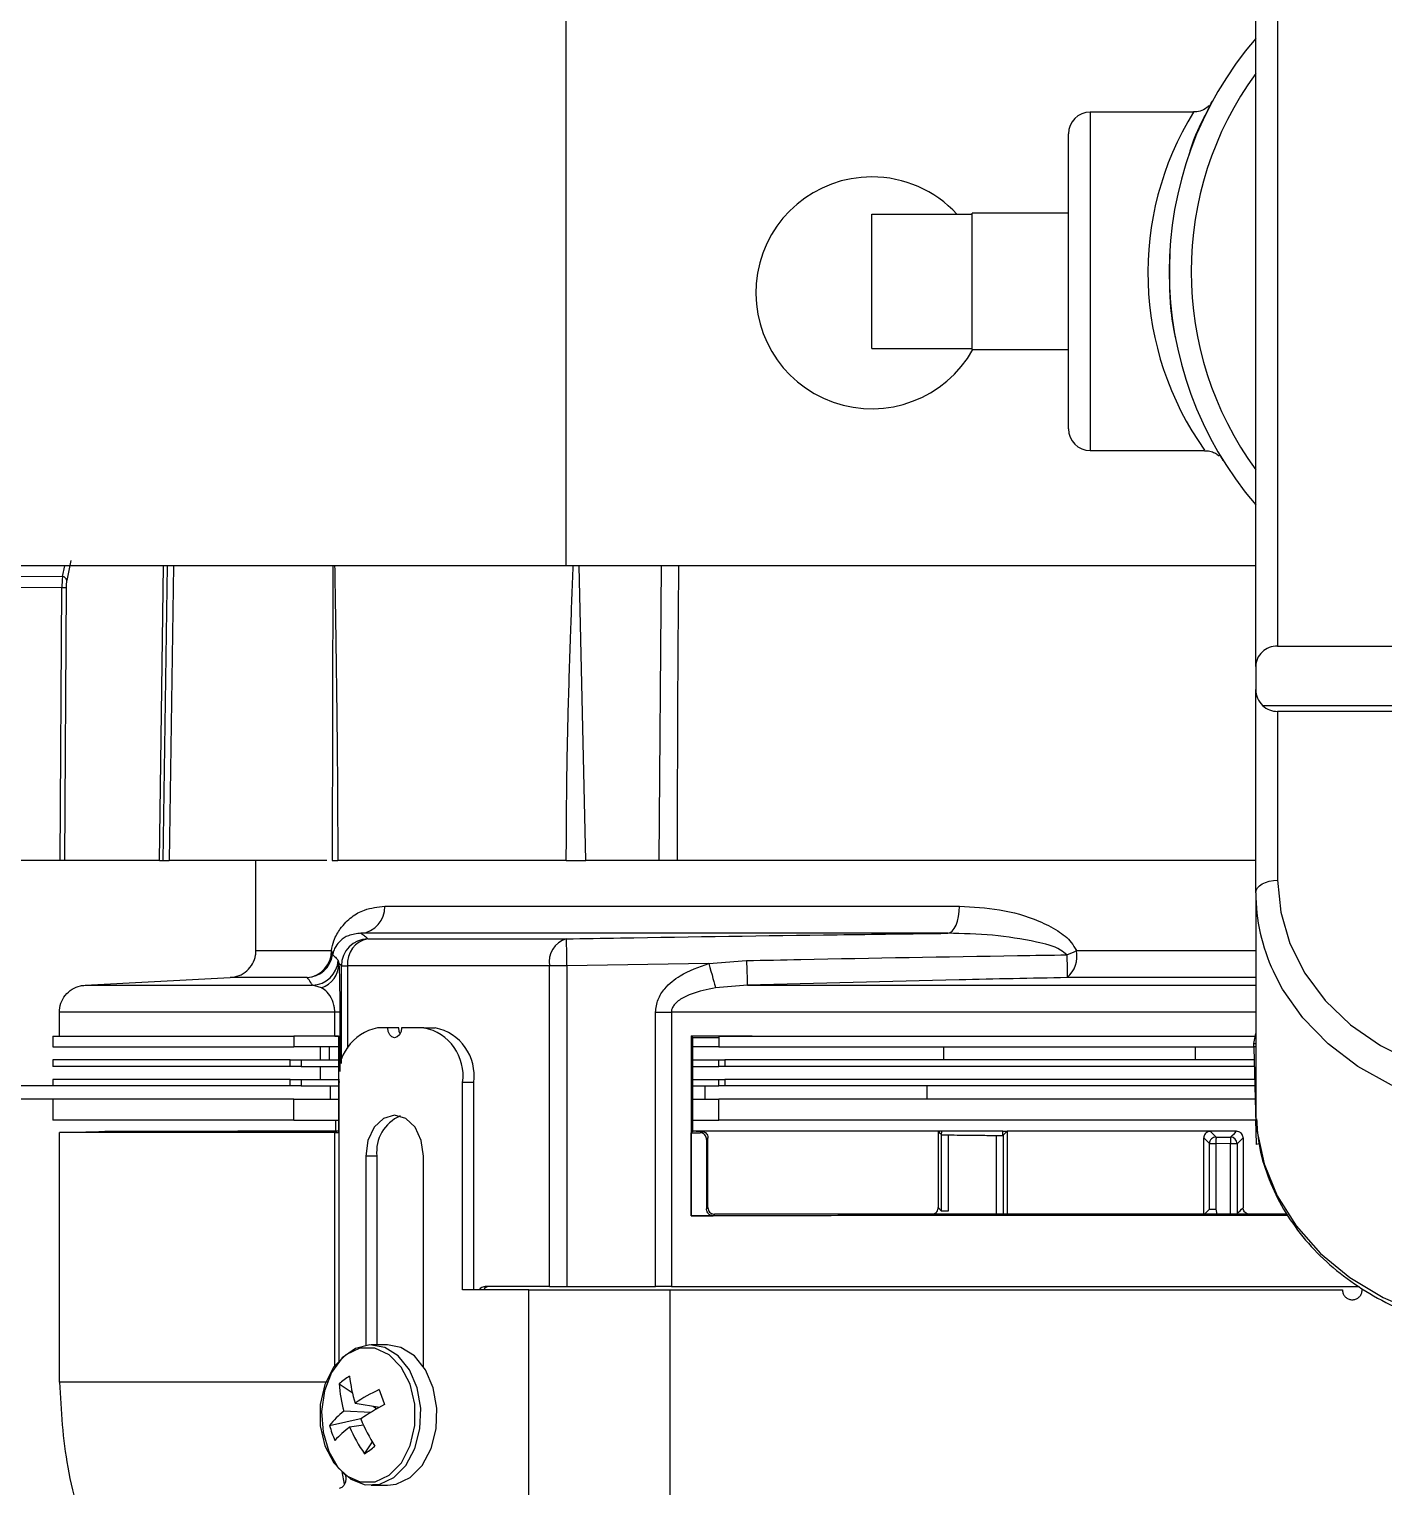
# Model space of a CAD drawing. Extents: x 17.1 to 113.1, y 3.8 to 84.5.
# Drawn here: x 50.531 to 53.632, y 69.521 to 72.859 of the extents above; entities that cross this region are included whole.
import ezdxf

# ---------------------------------------------------------------- set-up
doc = ezdxf.new("R2010")
doc.units = 0
doc.header["$MEASUREMENT"] = 0
doc.layers.add('OBJECT', color=7, linetype='CONTINUOUS')

msp = doc.modelspace()

# ---------------------------------------------------------------- linework, layer by layer
at = {"layer": 'OBJECT'}
for p, q in [((53.3387, 71.4), (53.3387, 73.2832)), ((53.3887, 73.2832), (53.3887, 71.4469)), ((51.7597, 71.6307), (51.7597, 72.8807)), ((53.1964, 72.6695), (52.9597, 72.6695)), ((52.9597, 72.6695), (52.9597, 71.8945)), ((52.9097, 71.9445), (52.9097, 72.6195)), ((52.4597, 72.128), (52.4597, 72.436)), ((52.4597, 72.436), (52.6897, 72.436)), ((52.9097, 72.438), (52.6897, 72.438)), ((52.6897, 72.436), (52.6897, 72.438)), ((52.6897, 72.3069), (52.6897, 72.436)), ((52.6897, 72.2571), (52.6897, 72.3069)), ((52.6897, 72.128), (52.6897, 72.2571)), ((52.4597, 72.128), (52.6897, 72.128)), ((52.6897, 72.126), (52.6897, 72.128)), ((52.6897, 72.126), (52.9097, 72.126)), ((52.9597, 71.8945), (53.2214, 71.8945)), ((50.6259, 71.6426), (50.6166, 71.5971)), ((51.7597, 71.6307), (50.0717, 71.6307)), ((50.2892, 71.6075), (50.6069, 71.6058)), ((50.6069, 71.6058), (50.612, 71.6307)), ((50.8287, 70.9557), (50.8381, 71.6307)), ((50.8376, 70.9557), (50.847, 71.6307)), ((50.8608, 71.6307), (50.8514, 70.9557)), ((51.2262, 71.6307), (51.2242, 70.9557)), ((53.3387, 71.6307), (51.7597, 71.6307)), ((51.8048, 70.9557), (51.7899, 71.6307)), ((51.9772, 71.6307), (51.9725, 70.9557)), ((50.6056, 71.58), (50.2889, 71.5816)), ((50.6017, 70.9557), (50.6056, 71.58)), ((50.6153, 71.5799), (50.6114, 70.9557)), ((53.3887, 71.4469), (53.7437, 71.4469)), ((53.3387, 71.4), (53.3387, 71.3472)), ((53.3387, 70.8818), (53.3387, 71.3472)), ((53.3545, 71.3108), (54.5649, 71.3108)), ((54.5307, 71.2972), (53.3887, 71.2972)), ((53.3887, 71.2972), (53.3887, 70.9105)), ((50.6017, 70.9557), (50.2889, 70.9557)), ((50.8287, 70.9557), (50.6114, 70.9557)), ((50.8376, 70.9557), (50.8514, 70.9557)), ((51.2122, 70.9557), (50.8514, 70.9557)), ((51.0498, 70.7494), (51.0498, 70.9557)), ((51.7603, 70.9557), (51.2371, 70.9557)), ((51.9725, 70.9557), (51.8048, 70.9557)), ((53.3387, 70.9557), (52.0142, 70.9557)), ((53.3387, 70.8818), (53.3387, 70.7562)), ((51.3446, 70.851), (52.6605, 70.851)), ((52.6336, 70.789), (51.2903, 70.789)), ((51.3062, 70.7765), (51.7602, 70.7765)), ((51.0498, 70.7494), (51.2225, 70.7494)), ((52.9281, 70.7494), (53.3387, 70.7494)), ((53.3387, 70.7562), (53.3387, 70.3862)), ((51.2383, 70.7265), (51.2397, 70.7197)), ((51.2455, 70.7145), (51.2397, 70.7197)), ((51.2455, 70.7145), (51.2598, 70.7145)), ((51.2455, 70.4909), (51.2455, 70.7145)), ((51.7217, 70.7145), (51.2598, 70.7145)), ((51.2598, 70.7145), (51.2598, 70.5263)), ((51.7612, 70.7145), (51.7217, 70.7145)), ((51.7217, 69.9806), (51.7217, 70.7145)), ((52.0868, 70.7197), (51.7612, 70.7145)), ((51.7612, 70.7145), (51.7612, 69.9806)), ((52.0868, 70.7197), (52.1731, 70.7265)), ((50.6585, 70.6701), (50.991, 70.6875)), ((50.6585, 70.6701), (51.1793, 70.6701)), ((51.1672, 70.6875), (50.991, 70.6875)), ((51.2002, 70.6639), (51.1793, 70.6701)), ((52.1748, 70.6701), (52.1019, 70.6639)), ((52.1748, 70.6701), (53.3387, 70.6701)), ((53.3387, 70.6875), (52.9073, 70.6875)), ((51.2302, 70.6082), (50.5998, 70.6082)), ((50.5998, 70.5533), (50.5998, 70.6082)), ((51.2418, 70.6082), (51.2302, 70.6082)), ((51.2302, 70.5533), (51.2302, 70.6082)), ((51.2418, 70.6082), (51.2418, 70.4728)), ((51.9646, 70.6082), (52.0008, 70.6082)), ((51.9646, 69.9806), (51.9646, 70.6082)), ((52.0008, 70.6082), (52.0008, 69.9806)), ((53.3387, 70.6082), (52.0008, 70.6082)), ((51.3514, 70.5725), (51.3284, 70.5725)), ((51.3768, 70.5725), (51.3514, 70.5725)), ((51.4345, 70.5725), (51.3832, 70.5725)), ((51.4345, 70.5725), (51.4599, 70.5725)), ((50.5847, 70.5533), (50.5847, 70.5293)), ((50.5847, 70.5533), (51.1369, 70.5533)), ((51.1369, 70.5533), (51.1369, 70.5293)), ((51.1549, 70.5533), (51.1369, 70.5533)), ((51.2302, 70.5533), (51.1549, 70.5533)), ((51.2302, 70.5533), (51.2389, 70.5533)), ((51.2389, 70.5533), (51.2302, 70.5533)), ((51.2389, 70.5543), (51.2389, 70.3319)), ((52.0464, 70.554), (52.0497, 70.5506)), ((52.0464, 70.554), (52.0464, 70.1422)), ((52.0493, 70.5506), (52.0497, 70.5506)), ((52.0493, 70.5506), (52.0493, 70.3356)), ((52.0497, 70.5506), (52.1097, 70.5506)), ((52.1097, 70.5533), (52.1097, 70.5293)), ((52.1097, 70.5533), (53.3373, 70.5533)), ((53.3347, 70.5365), (53.3387, 70.5596)), ((53.3347, 70.5309), (53.3347, 70.5361)), ((50.5847, 70.5293), (51.1369, 70.5293)), ((50.5847, 70.4993), (50.5847, 70.4844)), ((51.128, 70.4993), (50.5847, 70.4993)), ((51.128, 70.4844), (51.128, 70.4993)), ((51.128, 70.4993), (51.1532, 70.4993)), ((51.2389, 70.5293), (51.1369, 70.5293)), ((51.1532, 70.4993), (51.1532, 70.4844)), ((51.1532, 70.4993), (51.2389, 70.4993)), ((51.1969, 70.5293), (51.1969, 70.4993)), ((51.2179, 70.4993), (51.2179, 70.5293)), ((52.1097, 70.5293), (52.0493, 70.5293)), ((52.0493, 70.4993), (52.1097, 70.4993)), ((52.1097, 70.5293), (53.3347, 70.5293)), ((52.1097, 70.4844), (52.1097, 70.4993)), ((52.1097, 70.4993), (52.1234, 70.4993)), ((52.1234, 70.4993), (52.1234, 70.4844)), ((53.3355, 70.4993), (52.1234, 70.4993)), ((52.6249, 70.4993), (52.6249, 70.5293)), ((53.2005, 70.4993), (53.2005, 70.5293)), ((53.3387, 70.5293), (53.3347, 70.5293)), ((53.3394, 70.3516), (53.3348, 70.5278)), ((51.128, 70.4844), (50.5847, 70.4844)), ((51.1532, 70.4844), (51.128, 70.4844)), ((51.1532, 70.4844), (51.2389, 70.4844)), ((51.1969, 70.4844), (51.1969, 70.4544)), ((52.0493, 70.4844), (52.1097, 70.4844)), ((52.1234, 70.4844), (52.1097, 70.4844)), ((53.3359, 70.4844), (52.1234, 70.4844)), ((50.6162, 70.4395), (50.4347, 70.4395)), ((50.5847, 70.4544), (50.5847, 70.4395)), ((51.128, 70.4544), (50.5847, 70.4544)), ((51.128, 70.4395), (50.6162, 70.4395)), ((51.128, 70.4395), (51.128, 70.4544)), ((51.128, 70.4544), (51.1532, 70.4544)), ((51.1532, 70.4395), (51.128, 70.4395)), ((51.1532, 70.4544), (51.1532, 70.4395)), ((51.1532, 70.4544), (51.2389, 70.4544)), ((51.1532, 70.4395), (51.2389, 70.4395)), ((51.2207, 70.4095), (51.2207, 70.4395)), ((51.24, 69.8086), (51.24, 70.4475)), ((51.5228, 69.9725), (51.5228, 70.4475)), ((51.5483, 70.4475), (51.5228, 70.4475)), ((51.5483, 69.9725), (51.5483, 70.4475)), ((52.0493, 70.4544), (52.1097, 70.4544)), ((52.0493, 70.4395), (52.1097, 70.4395)), ((52.0783, 70.4095), (52.0783, 70.4395)), ((52.1097, 70.4395), (52.1097, 70.4544)), ((52.1097, 70.4544), (52.1234, 70.4544)), ((52.1234, 70.4395), (52.1097, 70.4395)), ((52.1234, 70.4544), (52.1234, 70.4395)), ((53.3367, 70.4544), (52.1234, 70.4544)), ((53.3371, 70.4395), (52.1234, 70.4395)), ((52.5866, 70.4095), (52.5866, 70.4395)), ((50.6162, 70.4095), (50.4347, 70.4095)), ((50.5847, 70.4095), (50.5847, 70.3615)), ((51.1369, 70.4095), (50.6162, 70.4095)), ((51.1369, 70.3615), (51.1369, 70.4095)), ((51.1369, 70.4095), (51.2389, 70.4095)), ((52.0493, 70.4095), (52.1097, 70.4095)), ((52.1097, 70.3615), (52.1097, 70.4095)), ((53.3379, 70.4095), (52.1097, 70.4095)), ((53.3387, 70.3862), (53.3393, 70.3648)), ((51.1369, 70.3615), (50.5847, 70.3615)), ((51.2302, 70.3328), (50.5998, 70.3328)), ((50.5998, 69.7615), (50.5998, 70.3328)), ((50.7037, 70.3356), (51.0087, 70.3356)), ((51.0097, 70.3356), (51.0087, 70.3356)), ((51.2389, 70.3356), (51.0097, 70.3356)), ((51.1369, 70.3615), (51.2389, 70.3615)), ((51.2302, 70.3328), (51.2389, 70.3328)), ((51.2302, 70.3328), (51.2389, 70.3328)), ((51.2302, 69.7954), (51.2302, 70.3328)), ((51.2326, 70.3356), (51.2326, 70.3615)), ((52.0465, 70.1423), (52.0465, 70.3323)), ((52.0493, 70.3615), (52.1097, 70.3615)), ((52.0497, 70.3356), (52.0493, 70.3356)), ((52.0497, 70.3356), (52.0497, 70.3356)), ((52.0497, 70.3356), (52.0508, 70.3356)), ((52.0697, 70.3356), (52.0508, 70.3356)), ((52.0665, 70.3323), (52.0697, 70.3355)), ((52.0847, 70.3356), (52.0697, 70.3356)), ((52.0697, 70.3355), (52.0697, 70.3356)), ((52.0697, 70.3355), (52.0697, 70.3355)), ((52.6118, 70.3356), (52.0847, 70.3356)), ((53.3391, 70.3615), (52.1097, 70.3615)), ((52.6118, 70.3356), (52.6118, 70.1608)), ((52.6197, 70.3356), (52.6118, 70.3356)), ((52.6196, 70.3279), (52.6197, 70.3356)), ((52.7597, 70.3356), (52.6197, 70.3356)), ((52.7596, 70.3263), (52.7597, 70.3356)), ((52.7597, 70.3356), (52.7694, 70.3356)), ((53.2197, 70.3356), (52.7694, 70.3356)), ((52.7694, 70.3356), (52.7694, 70.1456)), ((53.2347, 70.3356), (53.2197, 70.3356)), ((53.2947, 70.3356), (53.2947, 70.3356)), ((53.3379, 70.3615), (53.3394, 70.3067)), ((52.0847, 70.3203), (52.0815, 70.3171)), ((52.0815, 70.3171), (52.0815, 70.1576)), ((52.0847, 70.3203), (52.0847, 70.3209)), ((52.0847, 70.3209), (52.0847, 70.3208)), ((52.0847, 70.1609), (52.0847, 70.3203)), ((52.6193, 70.1531), (52.6193, 70.328)), ((52.6193, 70.328), (52.6196, 70.3279)), ((52.6343, 70.3274), (52.6343, 70.1531)), ((52.7451, 70.1456), (52.7451, 70.3262)), ((52.7596, 70.3263), (52.7601, 70.3264)), ((52.7601, 70.3264), (52.7601, 70.1456)), ((53.2197, 70.1456), (53.2197, 70.3205)), ((53.2327, 70.3075), (53.2477, 70.3075)), ((53.2327, 70.1571), (53.2327, 70.3075)), ((53.2813, 70.3073), (53.2477, 70.3075)), ((53.2477, 70.3075), (53.2477, 70.1571)), ((53.2962, 70.3073), (53.2813, 70.3073)), ((53.2813, 70.1471), (53.2813, 70.3073)), ((53.3097, 70.3207), (53.2962, 70.3073)), ((53.2962, 70.3073), (53.2962, 70.1471)), ((53.3097, 70.3205), (53.3097, 70.3207)), ((53.3097, 70.3205), (53.3097, 70.1607)), ((53.3466, 70.3067), (53.3395, 70.3053)), ((51.3012, 70.279), (51.3012, 69.846)), ((51.3266, 70.279), (51.3012, 70.279)), ((51.3266, 70.279), (51.3266, 69.847)), ((51.4334, 69.7967), (51.4334, 70.279)), ((52.0464, 70.1422), (52.0465, 70.1423)), ((52.0815, 70.1576), (52.0847, 70.1609)), ((52.0847, 70.1603), (52.0847, 70.1609)), ((52.0998, 70.1456), (52.0997, 70.1456)), ((52.3197, 70.1456), (52.3197, 70.1456)), ((52.3347, 70.1456), (52.3197, 70.1456)), ((52.3278, 70.1456), (52.3197, 70.1456)), ((53.4103, 70.1456), (52.3347, 70.1456)), ((52.6118, 70.1608), (52.6193, 70.1531)), ((52.6343, 70.1531), (52.6193, 70.1531)), ((53.2197, 70.1441), (53.2327, 70.1571)), ((53.2327, 70.1571), (53.2477, 70.1571)), ((53.2477, 70.1571), (53.2496, 70.1456)), ((53.3097, 70.1605), (53.3097, 70.1607)), ((51.6748, 69.9725), (51.5228, 69.9725)), ((51.7217, 69.9806), (51.5747, 69.9806)), ((51.6748, 69.3925), (51.6748, 69.9725)), ((51.6748, 69.9725), (51.9981, 69.9725)), ((51.7217, 69.9806), (51.7612, 69.9806)), ((51.7612, 69.9806), (51.9646, 69.9806)), ((51.9981, 69.3925), (51.9981, 69.9725)), ((51.9981, 69.9725), (53.5372, 69.9725)), ((52.0008, 69.9806), (53.5757, 69.9806)), ((51.3507, 69.847), (51.3137, 69.847)), ((51.2132, 69.7615), (50.5998, 69.7615)), ((51.2402, 69.7575), (51.2703, 69.7376)), ((51.2768, 69.7134), (51.3325, 69.7036)), ((51.3178, 69.7062), (51.3268, 69.7003)), ((51.2184, 69.6618), (51.2928, 69.6791)), ((51.3127, 69.6918), (51.2512, 69.6948)), ((51.2643, 69.6586), (51.2958, 69.6637)), ((51.2983, 69.5971), (51.3164, 69.6242)), ((51.2527, 69.5276), (51.2469, 69.5568)), ((51.3137, 69.525), (51.3507, 69.525))]:
    msp.add_line(p, q, dxfattribs=at)
at = {"layer": 'OBJECT', "flags": 128}
for points in [[(53.3387, 70.8818), (53.3397, 70.8874), (53.3425, 70.8928), (53.3472, 70.8977), (53.3534, 70.9021), (53.3609, 70.9056), (53.3696, 70.9083), (53.379, 70.9099), (53.3887, 70.9105)], [(53.3887, 70.9105), (53.3958, 70.8373), (53.4167, 70.7659), (53.451, 70.6981), (53.4978, 70.6355), (53.556, 70.5797), (53.6241, 70.5321), (53.7005, 70.4937), (53.7833, 70.4656), (53.8704, 70.4485), (53.9597, 70.4427), (54.0491, 70.4485), (54.1362, 70.4656), (54.219, 70.4937), (54.2954, 70.5321), (54.3635, 70.5797), (54.4217, 70.6355), (54.4685, 70.6981), (54.5028, 70.7659), (54.5237, 70.8373), (54.5307, 70.9105)], [(52.6336, 70.789), (52.6388, 70.7905), (52.6439, 70.7942), (52.6486, 70.8), (52.6527, 70.8077), (52.656, 70.8171), (52.6585, 70.8276), (52.66, 70.8391), (52.6605, 70.851)], [(54.563, 70.7612), (54.5531, 70.7318), (54.5192, 70.6611), (54.4728, 70.5952), (54.415, 70.5358), (54.3469, 70.4841), (54.2702, 70.4412), (54.1866, 70.4083), (54.0979, 70.3858), (54.0061, 70.3745), (53.9133, 70.3745), (53.8215, 70.3858), (53.7329, 70.4083), (53.6492, 70.4412), (53.5725, 70.4841), (53.5045, 70.5358), (53.4466, 70.5952), (53.4002, 70.6611), (53.379, 70.7015)], [(52.0868, 70.7197), (52.0892, 70.7107), (52.0916, 70.702), (52.0939, 70.6937), (52.096, 70.6859), (52.0979, 70.6789), (52.0995, 70.6728), (52.1009, 70.6678), (52.1019, 70.6639)], [(51.3832, 70.5725), (51.382, 70.5639), (51.3785, 70.5566), (51.3734, 70.5517), (51.3673, 70.55), (51.3612, 70.5517), (51.356, 70.5566), (51.3526, 70.5639), (51.3514, 70.5725)], [(51.38, 70.559), (51.378, 70.5639), (51.3768, 70.5725)], [(51.4334, 70.279), (51.4284, 70.3147), (51.414, 70.3451), (51.3926, 70.3653), (51.3673, 70.3725), (51.342, 70.3653), (51.3205, 70.3451), (51.3062, 70.3147), (51.3012, 70.279)], [(53.3393, 70.3648), (53.3415, 70.3381), (53.3577, 70.2615), (53.3879, 70.1879), (53.4314, 70.1189), (53.4873, 70.0561), (53.5541, 70.001), (53.6305, 69.9549), (53.7145, 69.9189), (53.8042, 69.8937), (53.8976, 69.8801), (53.9924, 69.8782), (54.0864, 69.8882), (54.1775, 69.9098), (54.2635, 69.9425), (54.3424, 69.9856), (54.4124, 70.038), (54.4719, 70.0985), (54.5194, 70.1658), (54.5538, 70.2382), (54.5744, 70.314), (54.5807, 70.3862)], [(50.5998, 70.3328), (50.6905, 70.3352), (50.7037, 70.3356)], [(52.0465, 70.3323), (52.0488, 70.3346), (52.0497, 70.3356)], [(52.6118, 70.3356), (52.6123, 70.3351), (52.6132, 70.3342), (52.615, 70.3324), (52.6168, 70.3305), (52.6177, 70.3296), (52.6193, 70.328)], [(52.7694, 70.3356), (52.7689, 70.3351), (52.7667, 70.3329), (52.7656, 70.3318), (52.7645, 70.3307), (52.7623, 70.3286), (52.7612, 70.3275), (52.7601, 70.3264)], [(53.2347, 70.3356), (53.2355, 70.3348), (53.2386, 70.3316), (53.2434, 70.3269), (53.2478, 70.3225)], [(53.2813, 70.3223), (53.2817, 70.3227), (53.2849, 70.3258), (53.2898, 70.3307), (53.2947, 70.3356)], [(53.2327, 70.3075), (53.2283, 70.3119), (53.2234, 70.3168), (53.2197, 70.3205)], [(53.2478, 70.3225), (53.2478, 70.3221), (53.2478, 70.3212), (53.2478, 70.3198), (53.2477, 70.3179), (53.2477, 70.3157), (53.2477, 70.3131), (53.2477, 70.3103), (53.2477, 70.3075)], [(53.2478, 70.3225), (53.2778, 70.3223), (53.2813, 70.3223)], [(53.2813, 70.3223), (53.2813, 70.3219), (53.2813, 70.321), (53.2813, 70.3196), (53.2813, 70.3177), (53.2813, 70.3155), (53.2813, 70.3129), (53.2813, 70.3102), (53.2813, 70.3073)], [(52.0997, 70.1456), (52.0989, 70.1448), (52.0965, 70.1423)], [(51.3551, 69.5481), (51.3828, 69.5767), (51.4028, 69.6159), (51.4134, 69.6621), (51.4133, 69.7105), (51.4026, 69.7565), (51.3824, 69.7957), (51.3547, 69.8241), (51.3221, 69.839), (51.2878, 69.8389), (51.2553, 69.8238), (51.2276, 69.7952), (51.2075, 69.756), (51.197, 69.7099), (51.1971, 69.6614), (51.2077, 69.6154), (51.2279, 69.5762), (51.2557, 69.5478), (51.2883, 69.533), (51.3225, 69.5331), (51.3551, 69.5481)], [(51.3656, 69.5427), (51.3932, 69.5707), (51.4137, 69.6089), (51.4253, 69.654), (51.427, 69.7019), (51.4187, 69.7484), (51.401, 69.7894), (51.3755, 69.8212), (51.3446, 69.8409), (51.3109, 69.8469), (51.2775, 69.8386), (51.2473, 69.8167), (51.223, 69.7832), (51.2068, 69.7411), (51.2, 69.6941), (51.2034, 69.6463), (51.2166, 69.6021), (51.2384, 69.5653), (51.2669, 69.5392), (51.2995, 69.5262), (51.3335, 69.5274), (51.3656, 69.5427)], [(51.4026, 69.5427), (51.4302, 69.5707), (51.4507, 69.6089), (51.4623, 69.654), (51.464, 69.7019), (51.4557, 69.7484), (51.438, 69.7894), (51.4125, 69.8212), (51.3816, 69.8409), (51.3507, 69.847)], [(51.255, 69.5481), (51.2559, 69.5405), (51.2547, 69.5319), (51.2513, 69.5246), (51.2461, 69.5197), (51.24, 69.518)], [(51.3507, 69.525), (51.3705, 69.5274), (51.4026, 69.5427)]]:
    msp.add_lwpolyline(points, dxfattribs=at)
at = {"layer": 'OBJECT'}
for centre, radius, start, end in [((53.9597, 72.3042), 0.819, 139.3094, 220.6906), ((53.9597, 72.3042), 0.769, 143.8565, 216.1435), ((52.9597, 72.6195), 0.05, 90, 180), ((53.7915, 72.3015), 0.6997, 148.268, 215.4449), ((52.4597, 72.2557), 0.2655, 90, 330.7571), ((52.4597, 72.2557), 0.2655, 42.773, 90), ((52.9597, 71.9445), 0.05, 180, 270), ((50.6067, 71.5958), 0.01, 7.5429, 88.8676), ((50.4934, 62.3967), 9.184, 89.23966, 89.30001), ((53.3887, 71.3472), 0.05, 180, 226.8214), ((53.3887, 71.3472), 0.05, 226.8214, 270), ((53.7688, 70.8833), 0.4301, 180.2015, 204.9991), ((51.2853, 70.8481), 0.0593, 274.818, 2.7807), ((51.3075, 70.7145), 0.062, 91.1731, 179.9815), ((51.3162, 70.7206), 0.0568, 100.1323, 186.1769), ((51.7765, 70.7234), 0.0556, 107.1155, 189.1917), ((101.0777, 71.5526), 49.3237, 180.90161, 180.97361), ((51.162, 70.7478), 0.0605, 274.9206, 1.5733), ((51.1641, 70.7495), 0.062, 272.8403, 350.9564), ((51.2111, 70.7407), 0.0143, 355.8769, 37.3541), ((52.7508, 71.118), 0.4091, 292.3442, 295.6976), ((65.5406, 70.9645), 12.6363, 181.01937, 181.25597), ((52.8632, 70.7368), 0.0662, 311.836, 10.9777), ((51.1766, 70.732), 0.062, 272.5494, 354.8621), ((51.1793, 70.7206), 0.0604, 290.2163, 359.1613), ((69.0515, 71.1931), 16.8849, 181.58368, 181.7751), ((51.3505, 70.4631), 0.1116, 101.4218, 188.0493), ((51.4124, 70.4631), 0.1116, 351.9505, 78.5782), ((51.4378, 70.4631), 0.1116, 351.9506, 78.5782), ((53.4547, 70.5361), 0.12, 179.8086, 180), ((53.4547, 70.5309), 0.12, 180, 180.7501), ((53.4547, 70.5309), 0.12, 180.7501, 181.5), ((51.4148, 70.2891), 0.0887, 113.0746, 186.5383), ((53.3494, 70.3518), 0.01, 181.5, 183), ((53.2477, 70.3075), 0.015, 89.7105, 179.9532), ((53.2812, 70.3073), 0.015, 0.0453, 89.6349), ((53.3494, 70.3069), 0.01, 181.5, 189.5559), ((51.3504, 69.6305), 0.1681, 120.8676, 130.9596), ((51.5773, 69.8072), 0.3148, 185.9007, 197.338), ((51.5092, 69.7722), 0.2694, 183.1351, 196.699), ((51.531, 69.3213), 0.4673, 115.2289, 122.9511), ((55.4878, 71.2298), 4.4136, 199.6729, 200.1405), ((51.6841, 69.0909), 0.7064, 118.7735, 123.9165), ((51.3674, 69.5465), 0.1885, 128.0842, 142.2532), ((51.7018, 69.8498), 0.4467, 202.7479, 211.8021), ((51.4363, 69.7216), 0.226, 195.3348, 204.4778), ((51.4219, 69.4515), 0.2602, 127.2767, 137.3008), ((51.5965, 69.8022), 0.3619, 203.3804, 214.5151), ((50.9544, 70.0972), 0.6069, 304.5177, 307.3095)]:
    msp.add_arc(centre, radius, start, end, dxfattribs=at)
for centre, major_axis, ratio, start_param, end_param in [((53.3887, 71.4), (0.05, 0), 0.938361, 1.570796, 3.141593), ((51.1798, 70.5715), (0.062, -0.0151), 0.162756, 5.700224, 6.014583), ((52.8413, 68.4668), (2.3412, 0), 0.904333, 1.356713, 1.358461), ((51.1798, 70.3147), (0.062, 0.0151), 0.162711, 0.268626, 0.582985)]:
    msp.add_ellipse(centre, major_axis=major_axis, ratio=ratio, start_param=start_param, end_param=end_param, dxfattribs=at)
for points, knots in [([(53.1864, 72.5721), (53.1872, 72.5752), (53.1989, 72.6162), (53.2185, 72.6523), (53.2347, 72.6856), (53.238, 72.6915), (53.2397, 72.6945)], [0, 0, 0, 0, 0.037851, 0.511787, 0.75595, 1, 1, 1, 1]), ([(53.2317, 72.6847), (53.2301, 72.683), (53.2245, 72.6771), (53.2122, 72.6709), (53.2014, 72.6702), (53.1963, 72.6698)], [0, 0, 0, 0, 0.179336, 0.61954, 1, 1, 1, 1]), ([(53.1554, 72.1517), (53.1548, 72.1547), (53.1491, 72.1798), (53.1405, 72.2484), (53.142, 72.314), (53.143, 72.3548)], [0, 0, 0, 0, 0.048401, 0.407601, 1, 1, 1, 1]), ([(53.2214, 71.8941), (53.2246, 71.8942), (53.2317, 71.8943), (53.2417, 71.8909), (53.2498, 71.8867), (53.2537, 71.8833), (53.2552, 71.882)], [0, 0, 0, 0, 0.2588622, 0.5765051, 0.8430138, 1, 1, 1, 1]), ([(53.2643, 71.8716), (53.2645, 71.8714), (53.2652, 71.8702), (53.2637, 71.8725), (53.2585, 71.8815), (53.2557, 71.8862)], [0, 0, 0, 0, 0.078613, 0.511418, 1, 1, 1, 1]), ([(50.6069, 71.6058), (50.6067, 71.6043), (50.6064, 71.6013), (50.606, 71.595), (50.6057, 71.5878), (50.6056, 71.5826), (50.6056, 71.58)], [0, 0, 0, 0, 0.2497795, 0.4995782, 0.7496537, 1, 1, 1, 1]), ([(51.23, 71.6307), (51.2308, 71.5804), (51.2326, 71.4703), (51.2349, 71.3002), (51.2367, 71.1255), (51.237, 71.0107), (51.2371, 70.9557)], [0, 0, 0, 0, 0.22394, 0.489698, 0.755953, 1, 1, 1, 1]), ([(51.7603, 70.9557), (51.7605, 71.0107), (51.761, 71.1255), (51.7647, 71.3002), (51.7699, 71.4702), (51.7743, 71.5804), (51.7764, 71.6307)], [0, 0, 0, 0, 0.24402, 0.510283, 0.77599, 1, 1, 1, 1]), ([(52.0174, 71.6307), (52.0169, 71.5849), (52.0156, 71.4495), (52.0145, 71.2245), (52.0143, 71.0453), (52.0142, 70.9557)], [0, 0, 0, 0, 0.2038318, 0.6019161, 1, 1, 1, 1]), ([(50.6166, 71.5971), (50.6164, 71.5961), (50.6161, 71.5941), (50.6157, 71.5899), (50.6154, 71.5851), (50.6153, 71.5816), (50.6153, 71.5799)], [0, 0, 0, 0, 0.248699, 0.500161, 0.750977, 1, 1, 1, 1]), ([(50.6114, 70.9557), (50.6112, 70.9557), (50.6108, 70.9557), (50.6096, 70.9557), (50.6086, 70.9557), (50.6073, 70.9557), (50.6059, 70.9557), (50.604, 70.9557), (50.6026, 70.9557), (50.6017, 70.9557)], [0, 0, 0, 0, 0.235209, 0.351551, 0.467887, 0.584217, 0.700551, 0.816896, 1, 1, 1, 1]), ([(50.8287, 70.9557), (50.8289, 70.9557), (50.8294, 70.9557), (50.8304, 70.9557), (50.8316, 70.9557), (50.833, 70.9557), (50.8344, 70.9557), (50.836, 70.9557), (50.8371, 70.9557), (50.8376, 70.9557)], [0, 0, 0, 0, 0.143841, 0.287689, 0.431522, 0.575355, 0.719217, 0.857744, 1, 1, 1, 1]), ([(51.2242, 70.9557), (51.2241, 70.9557), (51.2239, 70.9557), (51.2303, 70.9557), (51.2357, 70.9557), (51.2371, 70.9557)], [0, 0, 0, 0, 0.425021, 0.850043, 1, 1, 1, 1]), ([(51.7603, 70.9557), (51.766, 70.9557), (51.7773, 70.9557), (51.7934, 70.9557), (51.8025, 70.9557), (51.8048, 70.9557)], [0, 0, 0, 0, 0.425023, 0.850044, 1, 1, 1, 1]), ([(52.0142, 70.9557), (52.0109, 70.9557), (52.0019, 70.9557), (51.9873, 70.9557), (51.9766, 70.9557), (51.9725, 70.9557)], [0, 0, 0, 0, 0.263884, 0.723096, 1, 1, 1, 1]), ([(51.2225, 70.7494), (51.2243, 70.7572), (51.2294, 70.7787), (51.2454, 70.8046), (51.2686, 70.8281), (51.3022, 70.8463), (51.3288, 70.8492), (51.3446, 70.851)], [0, 0, 0, 0, 0.082616, 0.229115, 0.451924, 0.67554, 1, 1, 1, 1]), ([(52.6605, 70.851), (52.6911, 70.8495), (52.7522, 70.8466), (52.8287, 70.8246), (52.8834, 70.7974), (52.9141, 70.7746), (52.9245, 70.7559), (52.9281, 70.7494)], [0, 0, 0, 0, 0.318535, 0.636337, 0.797116, 0.929766, 1, 1, 1, 1]), ([(51.2903, 70.789), (51.2805, 70.788), (51.2635, 70.7864), (51.2449, 70.7748), (51.2339, 70.7616), (51.2281, 70.7513), (51.226, 70.7425), (51.2254, 70.7397)], [0, 0, 0, 0, 0.401034, 0.694759, 0.864025, 0.95611, 1, 1, 1, 1]), ([(51.2903, 70.789), (51.2931, 70.7871), (51.2984, 70.7835), (51.3037, 70.7788), (51.3062, 70.7765)], [0, 0, 0, 0, 0.520773, 1, 1, 1, 1]), ([(51.7602, 70.7765), (51.8015, 70.7771), (52.0081, 70.7806), (52.2993, 70.7849), (52.5491, 70.788), (52.6336, 70.789)], [0, 0, 0, 0, 0.14196, 0.7098, 1, 1, 1, 1]), ([(52.9063, 70.7397), (52.9016, 70.7435), (52.8817, 70.7595), (52.8218, 70.7728), (52.7361, 70.787), (52.6679, 70.7884), (52.6336, 70.789)], [0, 0, 0, 0, 0.063061, 0.269117, 0.631932, 1, 1, 1, 1]), ([(50.991, 70.6875), (50.998, 70.6886), (51.0118, 70.6907), (51.0298, 70.7023), (51.043, 70.7188), (51.0491, 70.7355), (51.0496, 70.7459), (51.0498, 70.7494)], [0, 0, 0, 0, 0.222101, 0.4442, 0.666298, 0.88839, 1, 1, 1, 1]), ([(51.2254, 70.7397), (51.2261, 70.7392), (51.2295, 70.7364), (51.2338, 70.732), (51.2375, 70.7275), (51.2383, 70.7265)], [0, 0, 0, 0, 0.160413, 0.802068, 1, 1, 1, 1]), ([(52.1731, 70.7265), (52.2144, 70.7274), (52.421, 70.7317), (52.6654, 70.7362), (52.8685, 70.7391), (52.9063, 70.7397)], [0, 0, 0, 0, 0.169099, 0.845499, 1, 1, 1, 1]), ([(51.2397, 70.7197), (51.2402, 70.71), (51.2408, 70.6966), (51.2415, 70.6608), (51.2418, 70.6346), (51.2418, 70.6158), (51.2418, 70.6082)], [0, 0, 0, 0, 0.50075, 0.686143, 0.873077, 1, 1, 1, 1]), ([(51.9646, 70.6082), (51.9659, 70.6181), (51.9683, 70.6379), (51.9883, 70.6677), (52.0266, 70.6993), (52.064, 70.712), (52.0868, 70.7197)], [0, 0, 0, 0, 0.16794, 0.334632, 0.594445, 1, 1, 1, 1]), ([(50.5998, 70.6082), (50.6005, 70.6151), (50.6018, 70.6291), (50.6125, 70.6477), (50.6283, 70.6617), (50.6447, 70.6687), (50.6551, 70.6697), (50.6585, 70.6701)], [0, 0, 0, 0, 0.222089, 0.444177, 0.666267, 0.888362, 1, 1, 1, 1]), ([(51.1793, 70.6701), (51.178, 70.6723), (51.174, 70.6792), (51.17, 70.6842), (51.1672, 70.6875)], [0, 0, 0, 0, 0.321063, 1, 1, 1, 1]), ([(52.9073, 70.6875), (52.8247, 70.6859), (52.5805, 70.6811), (52.3363, 70.6745), (52.1748, 70.6701)], [0, 0, 0, 0, 0.33844, 1, 1, 1, 1]), ([(51.2302, 70.6082), (51.2301, 70.6108), (51.2299, 70.6167), (51.2281, 70.6266), (51.2228, 70.6422), (51.2129, 70.6555), (51.2044, 70.6611), (51.2002, 70.6639)], [0, 0, 0, 0, 0.061062, 0.137017, 0.266871, 0.630194, 1, 1, 1, 1]), ([(52.1019, 70.6639), (52.0829, 70.6602), (52.0573, 70.6552), (52.0258, 70.6409), (52.0101, 70.6301), (52.0024, 70.6178), (52.0008, 70.6118), (52.0008, 70.6087), (52.0008, 70.6082)], [0, 0, 0, 0, 0.476054, 0.640497, 0.854535, 0.926508, 0.987725, 1, 1, 1, 1]), ([(52.0464, 70.554), (52.1522, 70.5539), (52.3641, 70.5537), (52.7086, 70.5536), (53.0337, 70.5535), (53.2475, 70.5534), (53.3377, 70.5534)], [0, 0, 0, 0, 0.267888, 0.536631, 0.804519, 1, 1, 1, 1]), ([(53.3407, 70.3639), (53.3415, 70.3473), (53.3437, 70.3062), (53.3614, 70.242), (53.3913, 70.1731), (53.433, 70.1085), (53.4851, 70.0494), (53.5467, 69.997), (53.6167, 69.9523), (53.6937, 69.9163), (53.776, 69.8898), (53.8621, 69.8731), (53.9502, 69.8668), (54.0386, 69.8709), (54.1254, 69.8854), (54.2089, 69.91), (54.2875, 69.9442), (54.3596, 69.9875), (54.4235, 70.039), (54.4781, 70.0976), (54.522, 70.1621), (54.5547, 70.2312), (54.5741, 70.3033), (54.5823, 70.3556), (54.5803, 70.3832), (54.58, 70.3863)], [0, 0, 0, 0, 0.030719, 0.075911, 0.121153, 0.16653, 0.212088, 0.257827, 0.303719, 0.349725, 0.395809, 0.441942, 0.488108, 0.534301, 0.580516, 0.62675, 0.672997, 0.719237, 0.76544, 0.81156, 0.857541, 0.903332, 0.948906, 0.99428, 1, 1, 1, 1]), ([(52.0465, 70.3323), (52.0494, 70.3323), (52.0553, 70.3323), (52.062, 70.3323), (52.0657, 70.3323), (52.0665, 70.3323)], [0, 0, 0, 0, 0.44189, 0.883774, 1, 1, 1, 1]), ([(52.0697, 70.3355), (52.0685, 70.3355), (52.0619, 70.3355), (52.0552, 70.3356), (52.0497, 70.3356)], [0, 0, 0, 0, 0.1730775, 1, 1, 1, 1]), ([(52.0815, 70.3171), (52.0814, 70.3186), (52.0811, 70.3216), (52.0791, 70.3257), (52.0761, 70.3291), (52.0718, 70.3317), (52.0684, 70.3321), (52.0665, 70.3323)], [0, 0, 0, 0, 0.172261, 0.344036, 0.527768, 0.740235, 1, 1, 1, 1]), ([(52.0697, 70.3355), (52.0713, 70.3354), (52.0743, 70.3351), (52.0789, 70.3327), (52.0825, 70.3289), (52.0844, 70.3246), (52.0846, 70.3218), (52.0847, 70.3208)], [0, 0, 0, 0, 0.209426, 0.418167, 0.637117, 0.857381, 1, 1, 1, 1]), ([(53.2347, 70.3356), (53.2335, 70.3355), (53.2307, 70.3353), (53.2264, 70.3334), (53.2227, 70.33), (53.2202, 70.3255), (53.2199, 70.3222), (53.2197, 70.3205)], [0, 0, 0, 0, 0.154513, 0.370359, 0.58189, 0.790898, 1, 1, 1, 1]), ([(53.2947, 70.3356), (53.2922, 70.3356), (53.2822, 70.3356), (53.2622, 70.3356), (53.2447, 70.3356), (53.2347, 70.3356)], [0, 0, 0, 0, 0.125776, 0.500813, 1, 1, 1, 1]), ([(53.3097, 70.3207), (53.3097, 70.3218), (53.3095, 70.3245), (53.3077, 70.3287), (53.3043, 70.3325), (53.2997, 70.3351), (53.2964, 70.3354), (53.2947, 70.3356)], [0, 0, 0, 0, 0.139108, 0.354906, 0.570675, 0.785286, 1, 1, 1, 1]), ([(52.0847, 70.3208), (52.0847, 70.3207), (52.0847, 70.3205), (52.0847, 70.3204), (52.0847, 70.3203)], [0, 0, 0, 0, 0.756467, 1, 1, 1, 1]), ([(52.6196, 70.3279), (52.6201, 70.3278), (52.6211, 70.3277), (52.6246, 70.3276), (52.6291, 70.3275), (52.6325, 70.3274), (52.6343, 70.3274)], [0, 0, 0, 0, 0.24613, 0.492254, 0.738351, 1, 1, 1, 1]), ([(52.6343, 70.3274), (52.6528, 70.3272), (52.6839, 70.3268), (52.7208, 70.3264), (52.7393, 70.3262), (52.7451, 70.3262)], [0, 0, 0, 0, 0.499117, 0.842425, 1, 1, 1, 1]), ([(52.7451, 70.3262), (52.7468, 70.3262), (52.7502, 70.3261), (52.7546, 70.3262), (52.758, 70.3262), (52.7591, 70.3263), (52.7596, 70.3263)], [0, 0, 0, 0, 0.25593, 0.512167, 0.768479, 1, 1, 1, 1]), ([(52.3348, 70.1424), (52.3132, 70.1424), (52.27, 70.1424), (52.2063, 70.1424), (52.1313, 70.1423), (52.0786, 70.1423), (52.0464, 70.1422)], [0, 0, 0, 0, 0.218765, 0.43753, 0.656295, 1, 1, 1, 1]), ([(52.0465, 70.1423), (52.0581, 70.1423), (52.0748, 70.1423), (52.0915, 70.1423), (52.0965, 70.1423)], [0, 0, 0, 0, 0.701382, 1, 1, 1, 1]), ([(52.0965, 70.1423), (52.0944, 70.1426), (52.0903, 70.1431), (52.0856, 70.1467), (52.0826, 70.1513), (52.0816, 70.155), (52.0815, 70.1572), (52.0815, 70.1576)], [0, 0, 0, 0, 0.292382, 0.559792, 0.754516, 0.950187, 1, 1, 1, 1]), ([(52.0847, 70.1609), (52.0847, 70.1607), (52.0847, 70.1606), (52.0847, 70.1604), (52.0847, 70.1603)], [0, 0, 0, 0, 0.634723, 1, 1, 1, 1]), ([(52.0847, 70.1603), (52.0849, 70.1586), (52.0853, 70.1553), (52.0882, 70.1506), (52.0924, 70.1472), (52.0966, 70.1457), (52.0989, 70.1456), (52.0997, 70.1456)], [0, 0, 0, 0, 0.220255, 0.440265, 0.662934, 0.885712, 1, 1, 1, 1]), ([(52.3197, 70.1456), (52.3034, 70.1456), (52.2657, 70.1456), (52.1918, 70.1456), (52.1356, 70.1456), (52.0998, 70.1456)], [0, 0, 0, 0, 0.2183231, 0.5030555, 1, 1, 1, 1]), ([(53.4132, 70.1428), (53.4059, 70.1428), (53.307, 70.1428), (53.1196, 70.1428), (52.8513, 70.1427), (52.5878, 70.1426), (52.4191, 70.1425), (52.3348, 70.1424)], [0, 0, 0, 0, 0.019138, 0.260895, 0.502653, 0.751326, 1, 1, 1, 1]), ([(52.5968, 70.1456), (52.5986, 70.1458), (52.6022, 70.1462), (52.6069, 70.1492), (52.6103, 70.1535), (52.6117, 70.1577), (52.6118, 70.1601), (52.6118, 70.1608)], [0, 0, 0, 0, 0.238416, 0.477115, 0.706233, 0.916869, 1, 1, 1, 1]), ([(53.2962, 70.1471), (53.3006, 70.1514), (53.305, 70.1557), (53.3097, 70.1605), (53.3097, 70.1605)], [0, 0, 0, 0, 0.9999692, 1, 1, 1, 1]), ([(53.3247, 70.1456), (53.3236, 70.1457), (53.3209, 70.1458), (53.3167, 70.1476), (53.3128, 70.151), (53.3102, 70.1555), (53.3099, 70.1588), (53.3097, 70.1605)], [0, 0, 0, 0, 0.13902, 0.354777, 0.570511, 0.785205, 1, 1, 1, 1]), ([(51.5614, 69.9725), (51.5615, 69.9727), (51.5622, 69.9746), (51.565, 69.9774), (51.5695, 69.9801), (51.573, 69.9804), (51.5747, 69.9806)], [0, 0, 0, 0, 0.044427, 0.306596, 0.66785, 1, 1, 1, 1]), ([(51.5847, 69.9806), (51.5822, 69.9803), (51.5783, 69.9797), (51.5736, 69.9764), (51.572, 69.9736), (51.5713, 69.9725)], [0, 0, 0, 0, 0.49661, 0.793917, 1, 1, 1, 1]), ([(52.0008, 69.9806), (51.9952, 69.9806), (51.9841, 69.9806), (51.9711, 69.9806), (51.9646, 69.9806)], [0, 0, 0, 0, 0.5, 1, 1, 1, 1]), ([(53.5372, 69.9725), (53.5373, 69.9707), (53.5376, 69.9665), (53.5404, 69.9602), (53.5455, 69.9545), (53.5522, 69.9508), (53.5598, 69.9495), (53.5675, 69.9509), (53.5742, 69.9547), (53.5793, 69.9605), (53.5819, 69.9668), (53.5821, 69.9709), (53.5822, 69.9725)], [0, 0, 0, 0, 0.073629, 0.179766, 0.286275, 0.393535, 0.501562, 0.610021, 0.718405, 0.826275, 0.933443, 1, 1, 1, 1]), ([(50.5998, 69.7615), (50.6036, 69.6961), (50.6115, 69.5606), (50.6646, 69.3922), (50.7156, 69.2959), (50.7338, 69.2615)], [0, 0, 0, 0, 0.375049, 0.776984, 1, 1, 1, 1])]:
    msp.add_open_spline(points, degree=3, knots=knots, dxfattribs=at)

doc.saveas('drawing.dxf')
